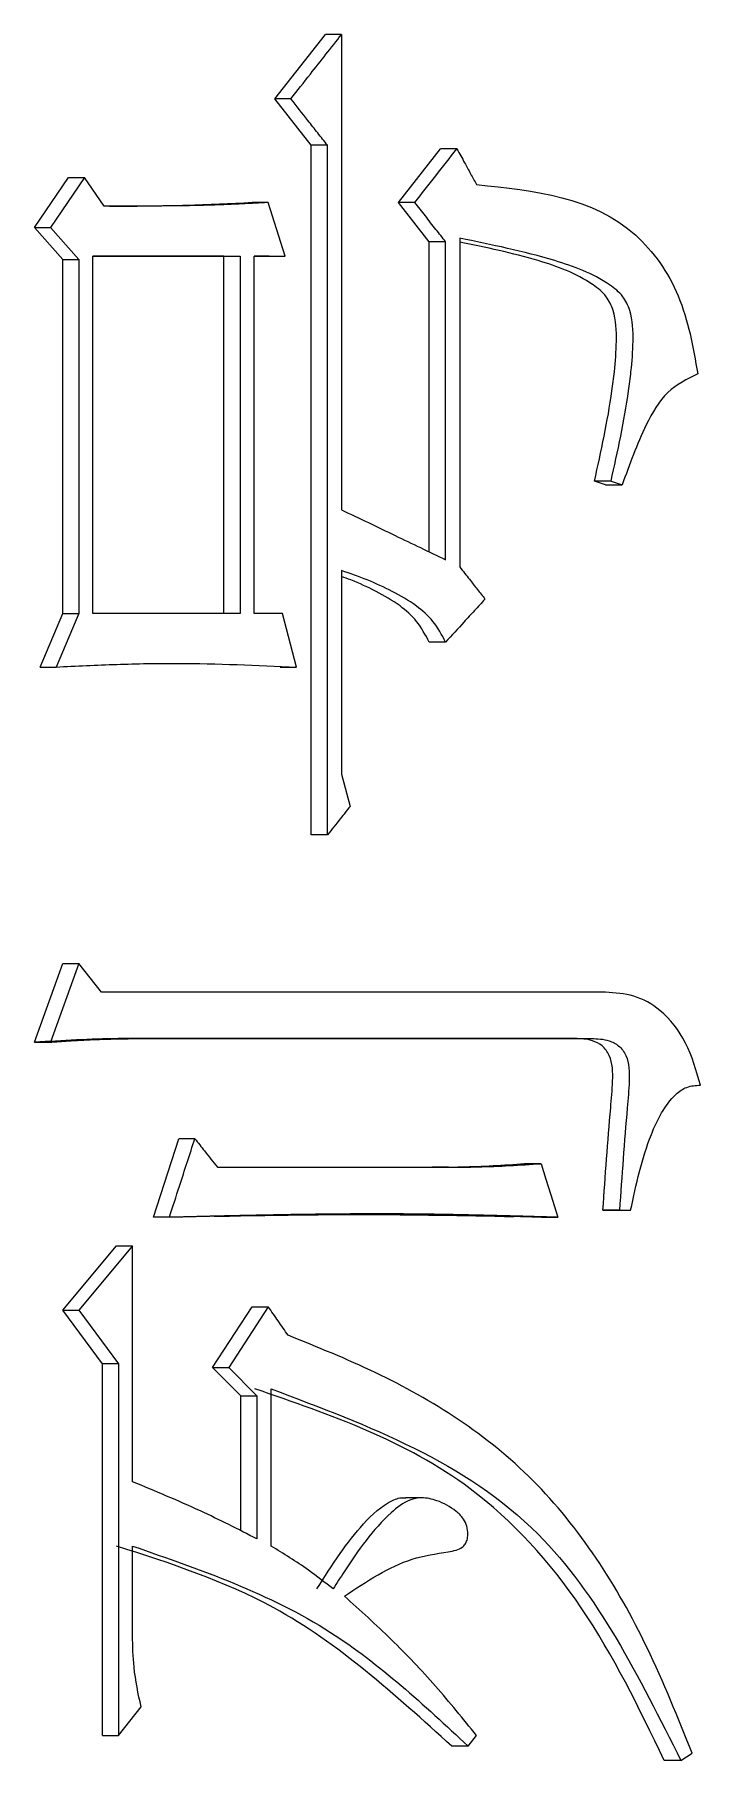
# Model space of a CAD drawing. Header units: millimetres. Extents: x 2251 to 4395, y 932 to 2449.
# Drawn here: x 3139.18 to 3141.2, y 1156.49 to 1161.71 of the extents above; entities that cross this region are included whole.
import ezdxf

# ---------------------------------------------------------------- set-up
doc = ezdxf.new("R2010")
doc.units = ezdxf.units.MM

msp = doc.modelspace()

# ---------------------------------------------------------------- linework, layer by layer
at = {"color": 7, "linetype": 'Continuous', "lineweight": 25}
for p, q in [((3139.9085, 1161.5159), (3140.0619, 1161.7106)), ((3140.111, 1161.7106), (3140.0619, 1161.7106)), ((3140.111, 1161.7106), (3140.1111, 1160.2719)), ((3139.9575, 1161.5159), (3139.9085, 1161.5159)), ((3140.0193, 1161.3753), (3139.9085, 1161.5159)), ((3140.0684, 1161.3753), (3140.0193, 1161.3753)), ((3140.0193, 1159.2875), (3140.0193, 1161.3753)), ((3140.0684, 1159.2875), (3140.0684, 1161.3753)), ((3140.2831, 1161.2022), (3140.4105, 1161.3644)), ((3140.4601, 1161.3644), (3140.4105, 1161.3644)), ((3139.1816, 1161.1265), (3139.2845, 1161.2779)), ((3139.3326, 1161.2779), (3139.2296, 1161.1265)), ((3139.2845, 1161.2779), (3139.3326, 1161.2779)), ((3139.3927, 1161.1914), (3139.3326, 1161.2779)), ((3139.8892, 1161.2022), (3139.8403, 1161.2022)), ((3139.9404, 1161.0399), (3139.8892, 1161.2022)), ((3140.3325, 1161.2022), (3140.2831, 1161.2022)), ((3140.3766, 1161.0832), (3140.2831, 1161.2022)), ((3139.1816, 1161.1265), (3139.2296, 1161.1265)), ((3139.2673, 1161.0291), (3139.1816, 1161.1265)), ((3139.2296, 1161.1265), (3139.3154, 1161.0291)), ((3140.4261, 1161.0832), (3140.3766, 1161.0832)), ((3140.3766, 1160.1443), (3140.3766, 1161.0832)), ((3140.4261, 1160.1205), (3140.4261, 1161.0832)), ((3140.4686, 1161.094), (3140.4686, 1160.0988)), ((3139.2673, 1161.0291), (3139.3154, 1161.0291)), ((3139.2673, 1159.9582), (3139.2673, 1161.0291)), ((3139.3154, 1161.0291), (3139.3154, 1159.9582)), ((3139.3584, 1159.9582), (3139.3583, 1161.0399)), ((3139.3583, 1161.0399), (3139.8037, 1161.0399)), ((3139.7549, 1161.0399), (3139.3583, 1161.0399)), ((3139.7549, 1161.0399), (3139.8037, 1161.0399)), ((3139.7549, 1159.9582), (3139.7549, 1161.0399)), ((3139.8037, 1161.0399), (3139.8037, 1159.9582)), ((3139.8464, 1159.9582), (3139.8464, 1161.0399)), ((3139.8464, 1161.0399), (3139.9404, 1161.0399)), ((3139.8915, 1161.0399), (3139.8464, 1161.0399)), ((3139.8915, 1161.0399), (3139.9404, 1161.0399)), ((3140.9268, 1160.3584), (3140.8766, 1160.3584)), ((3140.9104, 1160.3476), (3140.8766, 1160.3584)), ((3140.9104, 1160.3476), (3140.9606, 1160.3476)), ((3140.9268, 1160.3584), (3140.9606, 1160.3476)), ((3140.1111, 1160.088), (3140.1111, 1159.4714)), ((3139.1987, 1159.7959), (3139.2673, 1159.9582)), ((3139.3154, 1159.9582), (3139.2468, 1159.7959)), ((3139.2673, 1159.9582), (3139.3154, 1159.9582)), ((3139.8037, 1159.9582), (3139.3584, 1159.9582)), ((3139.9319, 1159.9582), (3139.8464, 1159.9582)), ((3139.9746, 1159.7959), (3139.9319, 1159.9582)), ((3140.4261, 1159.8716), (3140.3765, 1159.8716)), ((3139.1987, 1159.7959), (3139.2468, 1159.7959)), ((3139.9256, 1159.7959), (3139.9746, 1159.7959)), ((3140.1111, 1159.4714), (3140.1366, 1159.3741)), ((3140.0684, 1159.2875), (3140.0193, 1159.2875)), ((3139.1816, 1158.6601), (3139.2673, 1158.8981)), ((3139.3155, 1158.8981), (3139.2296, 1158.6601)), ((3139.2673, 1158.8981), (3139.3155, 1158.8981)), ((3139.3841, 1158.8116), (3139.3155, 1158.8981)), ((3140.9099, 1158.8116), (3139.3841, 1158.8116)), ((3139.1816, 1158.6601), (3139.2296, 1158.6601)), ((3139.5926, 1158.6709), (3139.6412, 1158.6709)), ((3140.8174, 1158.6709), (3139.5926, 1158.6709)), ((3139.6412, 1158.6709), (3140.8675, 1158.6709)), ((3140.8174, 1158.6709), (3140.8675, 1158.6709)), ((3139.5413, 1158.1301), (3139.6183, 1158.368)), ((3139.6669, 1158.368), (3139.6183, 1158.368)), ((3139.7353, 1158.2815), (3140.4346, 1158.2815)), ((3140.4346, 1158.2815), (3140.3851, 1158.2815)), ((3140.7149, 1158.2923), (3140.665, 1158.2923)), ((3139.5898, 1158.1301), (3139.5413, 1158.1301)), ((3140.7158, 1158.1301), (3140.7658, 1158.1301)), ((3140.9522, 1158.1517), (3140.902, 1158.1517)), ((3140.9358, 1158.1517), (3140.986, 1158.1517)), ((3140.9522, 1158.1517), (3140.986, 1158.1517)), ((3139.2673, 1157.8488), (3139.4301, 1158.0435)), ((3139.4784, 1158.0435), (3139.3155, 1157.8488)), ((3139.4301, 1158.0435), (3139.4784, 1158.0435)), ((3139.4784, 1157.3296), (3139.4784, 1158.0435)), ((3139.7208, 1157.6757), (3139.8403, 1157.8596)), ((3139.8892, 1157.8596), (3139.7695, 1157.6757)), ((3139.8403, 1157.8596), (3139.8892, 1157.8596)), ((3139.2673, 1157.8488), (3139.3155, 1157.8488)), ((3139.3873, 1157.6866), (3139.2673, 1157.8488)), ((3139.3155, 1157.8488), (3139.4356, 1157.6866)), ((3139.4356, 1157.6866), (3139.3873, 1157.6866)), ((3139.3873, 1156.5616), (3139.3873, 1157.6866)), ((3139.4356, 1157.6866), (3139.4356, 1156.5616)), ((3139.7208, 1157.6757), (3139.7695, 1157.6757)), ((3139.8062, 1157.5892), (3139.7208, 1157.6757)), ((3139.7695, 1157.6757), (3139.855, 1157.5892)), ((3139.8977, 1157.1349), (3139.8977, 1157.6108)), ((3139.8062, 1157.1807), (3139.8062, 1157.5892)), ((3139.855, 1157.5892), (3139.855, 1157.1565)), ((3140.3533, 1157.281), (3140.3043, 1157.281)), ((3140.3541, 1157.281), (3140.3534, 1157.281)), ((3139.4784, 1156.8644), (3139.4784, 1157.1348)), ((3139.4356, 1156.5616), (3139.5041, 1156.6481)), ((3139.3873, 1156.5616), (3139.4356, 1156.5616)), ((3140.4941, 1156.5291), (3140.5197, 1156.5616)), ((3140.4941, 1156.5291), (3140.4445, 1156.5291)), ((3141.1383, 1156.4858), (3141.172, 1156.5075)), ((3141.1383, 1156.4858), (3141.0878, 1156.4858))]:
    msp.add_line(p, q, dxfattribs=at)
at = {"color": 7, "linetype": 'Continuous', "lineweight": 25, "flags": 128}
for points in [[(3140.7149, 1158.2923), (3140.7297, 1158.2453), (3140.7444, 1158.1983), (3140.7658, 1158.1301)], [(3139.8062, 1157.5892), (3139.8306, 1157.5892), (3139.855, 1157.5892)]]:
    msp.add_lwpolyline(points, dxfattribs=at)
at = {"color": 7, "linetype": 'Continuous', "lineweight": 25}
for points, knots in [([(3139.9575, 1161.5159), (3139.9772, 1161.5408), (3140.0126, 1161.5858), (3140.0638, 1161.6507), (3140.0953, 1161.6906), (3140.111, 1161.7106)], [0, 0, 0, 0, 0.384573, 0.692287, 1, 1, 1, 1]), ([(3140.0684, 1161.3753), (3140.0586, 1161.3877), (3140.0389, 1161.4127), (3140.0019, 1161.4596), (3139.9748, 1161.494), (3139.9575, 1161.5159)], [0, 0, 0, 0, 0.2662451, 0.5324905, 1, 1, 1, 1]), ([(3140.3325, 1161.2022), (3140.3538, 1161.2292), (3140.3964, 1161.2833), (3140.4389, 1161.3374), (3140.4601, 1161.3644)], [0, 0, 0, 0, 0.499999, 1, 1, 1, 1]), ([(3140.4601, 1161.3644), (3140.4679, 1161.3504), (3140.4817, 1161.3253), (3140.5015, 1161.2892), (3140.5136, 1161.2673), (3140.5196, 1161.2563)], [0, 0, 0, 0, 0.39043, 0.695215, 1, 1, 1, 1]), ([(3140.5196, 1161.2563), (3140.6955, 1161.2381), (3140.9433, 1161.2126), (3141.1473, 1160.9234), (3141.1749, 1160.7643), (3141.189, 1160.683)], [0, 0, 0, 0, 0.544628, 0.767125, 1, 1, 1, 1]), ([(3139.8892, 1161.2022), (3139.8851, 1161.202), (3139.8769, 1161.2015), (3139.8646, 1161.2009), (3139.8524, 1161.2002), (3139.8401, 1161.1995), (3139.8279, 1161.1989), (3139.8156, 1161.1983), (3139.8054, 1161.1978), (3139.7952, 1161.1973), (3139.785, 1161.1968), (3139.7727, 1161.1963), (3139.7564, 1161.1956), (3139.74, 1161.1949), (3139.7236, 1161.1944), (3139.7114, 1161.194), (3139.695, 1161.1935), (3139.6786, 1161.1931), (3139.6622, 1161.1927), (3139.6499, 1161.1925), (3139.6336, 1161.1922), (3139.6172, 1161.192), (3139.6008, 1161.1918), (3139.5844, 1161.1916), (3139.568, 1161.1915), (3139.5516, 1161.1914), (3139.5393, 1161.1913), (3139.527, 1161.1913), (3139.5147, 1161.1912), (3139.5045, 1161.1912), (3139.4963, 1161.1912), (3139.4881, 1161.1912), (3139.4799, 1161.1912), (3139.4717, 1161.1912), (3139.4655, 1161.1912), (3139.4593, 1161.1912), (3139.4511, 1161.1912), (3139.4429, 1161.1912), (3139.4347, 1161.1913), (3139.4265, 1161.1913), (3139.4183, 1161.1913), (3139.4101, 1161.1913), (3139.4022, 1161.1913), (3139.3964, 1161.1914), (3139.3927, 1161.1914)], [0, 0, 0, 0, 0.024742, 0.049483, 0.074225, 0.098967, 0.123709, 0.14845, 0.173192, 0.185563, 0.210305, 0.235047, 0.259788, 0.309272, 0.334014, 0.358756, 0.383497, 0.432981, 0.457723, 0.482464, 0.507206, 0.55669, 0.581431, 0.606173, 0.655657, 0.680399, 0.70514, 0.729882, 0.754624, 0.779366, 0.791736, 0.804107, 0.828849, 0.84122, 0.853591, 0.865962, 0.878333, 0.903074, 0.915445, 0.927816, 0.952558, 0.964929, 0.9773, 1, 1, 1, 1]), ([(3139.409, 1161.1913), (3139.4203, 1161.1913), (3139.498, 1161.1912), (3139.6419, 1161.1928), (3139.7741, 1161.1991), (3139.8403, 1161.2022)], [0, 0, 0, 0, 0.078385, 0.539066, 1, 1, 1, 1]), ([(3140.4261, 1161.0832), (3140.4163, 1161.0957), (3140.3958, 1161.1218), (3140.3646, 1161.1614), (3140.3432, 1161.1886), (3140.3325, 1161.2022)], [0, 0, 0, 0, 0.314653, 0.657326, 1, 1, 1, 1]), ([(3140.9268, 1160.3584), (3140.9468, 1160.449), (3140.9709, 1160.5585), (3140.9888, 1160.701), (3140.9951, 1160.782), (3140.9919, 1160.8623), (3140.9629, 1160.9222), (3140.8873, 1160.9823), (3140.7198, 1161.0426), (3140.565, 1161.0743), (3140.4686, 1161.094)], [0, 0, 0, 0, 0.23813, 0.287988, 0.366961, 0.446683, 0.487555, 0.537237, 0.712015, 1, 1, 1, 1]), ([(3140.8766, 1160.3584), (3140.8965, 1160.449), (3140.9206, 1160.5585), (3140.9385, 1160.701), (3140.9448, 1160.7821), (3140.9416, 1160.8623), (3140.9126, 1160.9223), (3140.837, 1160.9824), (3140.686, 1161.0373), (3140.5481, 1161.0658), (3140.4686, 1161.0823)], [0, 0, 0, 0, 0.250743, 0.303279, 0.38642, 0.470348, 0.513402, 0.565729, 0.749743, 1, 1, 1, 1]), ([(3141.189, 1160.683), (3141.1569, 1160.6673), (3141.0912, 1160.6353), (3141.0182, 1160.5078), (3140.9826, 1160.4087), (3140.9606, 1160.3476)], [0, 0, 0, 0, 0.267599, 0.548584, 1, 1, 1, 1]), ([(3140.1111, 1160.2719), (3140.1381, 1160.2589), (3140.1922, 1160.2329), (3140.2972, 1160.1825), (3140.3752, 1160.145), (3140.4261, 1160.1205)], [0, 0, 0, 0, 0.257226, 0.514452, 1, 1, 1, 1]), ([(3140.4261, 1159.8716), (3140.4143, 1159.8933), (3140.3908, 1159.9361), (3140.3335, 1159.9866), (3140.2653, 1160.0259), (3140.1891, 1160.0605), (3140.137, 1160.0788), (3140.1111, 1160.088)], [0, 0, 0, 0, 0.176065, 0.348002, 0.566634, 0.783694, 1, 1, 1, 1]), ([(3140.3765, 1159.8716), (3140.3647, 1159.8933), (3140.3413, 1159.9361), (3140.2841, 1159.9867), (3140.2159, 1160.0258), (3140.156, 1160.0537), (3140.1205, 1160.0664), (3140.1111, 1160.0698)], [0, 0, 0, 0, 0.204151, 0.403447, 0.656808, 0.908321, 1, 1, 1, 1]), ([(3140.4686, 1160.0988), (3140.4784, 1160.0863), (3140.4961, 1160.0639), (3140.5216, 1160.0314), (3140.5373, 1160.0115), (3140.5451, 1160.0015)], [0, 0, 0, 0, 0.384577, 0.692287, 1, 1, 1, 1]), ([(3140.5451, 1160.0015), (3140.5345, 1159.9899), (3140.5133, 1159.9667), (3140.4736, 1159.9235), (3140.4446, 1159.8918), (3140.4261, 1159.8716)], [0, 0, 0, 0, 0.267463, 0.534927, 1, 1, 1, 1]), ([(3139.2468, 1159.7959), (3139.308, 1159.799), (3139.4306, 1159.805), (3139.6735, 1159.8091), (3139.8545, 1159.8012), (3139.9746, 1159.7959)], [0, 0, 0, 0, 0.2520851, 0.5041975, 1, 1, 1, 1]), ([(3140.1366, 1159.3741), (3140.1269, 1159.3617), (3140.1107, 1159.3411), (3140.0879, 1159.3123), (3140.0749, 1159.2958), (3140.0684, 1159.2875)], [0, 0, 0, 0, 0.42836, 0.71418, 1, 1, 1, 1]), ([(3141.1974, 1158.5303), (3141.1847, 1158.5742), (3141.1598, 1158.6604), (3141.0864, 1158.7567), (3140.9971, 1158.8055), (3140.9388, 1158.8095), (3140.9099, 1158.8116)], [0, 0, 0, 0, 0.2921, 0.574018, 0.788471, 1, 1, 1, 1]), ([(3139.5926, 1158.6709), (3139.5402, 1158.6714), (3139.4032, 1158.6727), (3139.2661, 1158.6649), (3139.1816, 1158.6601)], [0, 0, 0, 0, 0.3832008, 1, 1, 1, 1]), ([(3139.2296, 1158.6601), (3139.236, 1158.6606), (3139.2488, 1158.6615), (3139.2648, 1158.6627), (3139.2777, 1158.6636), (3139.2905, 1158.6645), (3139.3033, 1158.6653), (3139.3161, 1158.666), (3139.3289, 1158.6667), (3139.3418, 1158.6674), (3139.3546, 1158.6679), (3139.3642, 1158.6683), (3139.377, 1158.6688), (3139.3899, 1158.6692), (3139.4059, 1158.6697), (3139.4187, 1158.67), (3139.4316, 1158.6703), (3139.4444, 1158.6705), (3139.4572, 1158.6707), (3139.47, 1158.6709), (3139.4796, 1158.671), (3139.4893, 1158.6711), (3139.4989, 1158.6712), (3139.5085, 1158.6712), (3139.5165, 1158.6712), (3139.5229, 1158.6713), (3139.5293, 1158.6713), (3139.5357, 1158.6713), (3139.5421, 1158.6713), (3139.5485, 1158.6713), (3139.5549, 1158.6713), (3139.5614, 1158.6713), (3139.5678, 1158.6713), (3139.5742, 1158.6712), (3139.5806, 1158.6712), (3139.587, 1158.6712), (3139.5934, 1158.6712), (3139.5998, 1158.6711), (3139.6062, 1158.6711), (3139.6126, 1158.6711), (3139.619, 1158.6711), (3139.6251, 1158.671), (3139.6325, 1158.671), (3139.6383, 1158.671), (3139.6412, 1158.6709)], [0, 0, 0, 0, 0.046719, 0.093437, 0.116797, 0.140156, 0.186875, 0.210234, 0.233594, 0.280313, 0.303672, 0.327031, 0.350391, 0.397109, 0.420469, 0.467188, 0.490547, 0.513906, 0.560625, 0.583984, 0.607344, 0.630703, 0.654062, 0.677422, 0.700781, 0.712461, 0.72414, 0.7475, 0.759179, 0.770859, 0.794218, 0.805898, 0.817578, 0.840937, 0.852617, 0.864296, 0.887656, 0.899335, 0.911015, 0.934374, 0.946054, 0.957734, 0.978867, 1, 1, 1, 1]), ([(3140.902, 1158.1517), (3140.9093, 1158.2555), (3140.9185, 1158.3866), (3140.9328, 1158.5405), (3140.9316, 1158.6108), (3140.901, 1158.6509), (3140.8641, 1158.6698), (3140.8354, 1158.6706), (3140.8174, 1158.6711)], [0, 0, 0, 0, 0.511728, 0.645948, 0.774639, 0.837433, 0.898476, 1, 1, 1, 1]), ([(3140.8675, 1158.6711), (3140.8855, 1158.6706), (3140.9143, 1158.6698), (3140.9513, 1158.6509), (3140.9819, 1158.6108), (3140.9831, 1158.5405), (3140.9687, 1158.3866), (3140.9595, 1158.2555), (3140.9522, 1158.1517)], [0, 0, 0, 0, 0.10163, 0.162723, 0.225538, 0.354202, 0.488391, 1, 1, 1, 1]), ([(3140.986, 1158.1517), (3141.0029, 1158.2299), (3141.025, 1158.3324), (3141.0781, 1158.4476), (3141.1141, 1158.4977), (3141.1563, 1158.5278), (3141.1832, 1158.5295), (3141.1974, 1158.5303)], [0, 0, 0, 0, 0.498299, 0.652925, 0.808708, 0.899126, 1, 1, 1, 1]), ([(3139.5898, 1158.1301), (3139.6, 1158.1616), (3139.618, 1158.2171), (3139.6437, 1158.2964), (3139.6591, 1158.3442), (3139.6669, 1158.368)], [0, 0, 0, 0, 0.397994, 0.698997, 1, 1, 1, 1]), ([(3139.6669, 1158.368), (3139.6766, 1158.3557), (3139.6929, 1158.3351), (3139.7157, 1158.3062), (3139.7288, 1158.2898), (3139.7353, 1158.2815)], [0, 0, 0, 0, 0.428367, 0.714183, 1, 1, 1, 1]), ([(3140.3851, 1158.2815), (3140.4149, 1158.2818), (3140.4765, 1158.2823), (3140.5698, 1158.2861), (3140.6332, 1158.2903), (3140.665, 1158.2923)], [0, 0, 0, 0, 0.318745, 0.659298, 1, 1, 1, 1]), ([(3140.4346, 1158.2815), (3140.4644, 1158.2818), (3140.5261, 1158.2823), (3140.6196, 1158.2861), (3140.6831, 1158.2903), (3140.7149, 1158.2923)], [0, 0, 0, 0, 0.318332, 0.659091, 1, 1, 1, 1]), ([(3140.7658, 1158.1301), (3140.762, 1158.1302), (3140.7562, 1158.1304), (3140.7485, 1158.1306), (3140.7428, 1158.1308), (3140.737, 1158.1309), (3140.7313, 1158.1311), (3140.7255, 1158.1313), (3140.7197, 1158.1314), (3140.714, 1158.1316), (3140.7082, 1158.1317), (3140.7025, 1158.1319), (3140.6948, 1158.1321), (3140.6852, 1158.1324), (3140.6737, 1158.1327), (3140.6622, 1158.133), (3140.6506, 1158.1334), (3140.6391, 1158.1337), (3140.6276, 1158.134), (3140.6161, 1158.1343), (3140.6007, 1158.1347), (3140.5815, 1158.1352), (3140.5584, 1158.1358), (3140.5353, 1158.1363), (3140.5123, 1158.1368), (3140.4815, 1158.1375), (3140.4507, 1158.1382), (3140.4122, 1158.1389), (3140.3737, 1158.1394), (3140.3275, 1158.1399), (3140.2813, 1158.1403), (3140.235, 1158.1404), (3140.1964, 1158.1404), (3140.1656, 1158.1403), (3140.1424, 1158.1402), (3140.1193, 1158.14), (3140.0961, 1158.1399), (3140.073, 1158.1396), (3140.0498, 1158.1394), (3140.0266, 1158.1391), (3140.0034, 1158.1388), (3139.9803, 1158.1385), (3139.9493, 1158.138), (3139.9184, 1158.1374), (3139.8875, 1158.1369), (3139.8643, 1158.1364), (3139.8411, 1158.1359), (3139.8218, 1158.1355), (3139.8063, 1158.1352), (3139.7947, 1158.1349), (3139.7831, 1158.1347), (3139.7715, 1158.1344), (3139.7598, 1158.1342), (3139.7482, 1158.1339), (3139.7327, 1158.1335), (3139.7173, 1158.1332), (3139.7018, 1158.1328), (3139.6902, 1158.1325), (3139.6785, 1158.1322), (3139.6669, 1158.132), (3139.6553, 1158.1317), (3139.6437, 1158.1314), (3139.6321, 1158.1311), (3139.6204, 1158.1308), (3139.6063, 1158.1305), (3139.5961, 1158.1302), (3139.5898, 1158.1301)], [0, 0, 0, 0, 0.009839, 0.014759, 0.019678, 0.024598, 0.029518, 0.034437, 0.039357, 0.044276, 0.049196, 0.054116, 0.059035, 0.068874, 0.078714, 0.088553, 0.098392, 0.108231, 0.11807, 0.12791, 0.137749, 0.157427, 0.177105, 0.196784, 0.216462, 0.236141, 0.275497, 0.295176, 0.334533, 0.373889, 0.413246, 0.452603, 0.49196, 0.511638, 0.531317, 0.550995, 0.570673, 0.590352, 0.61003, 0.629709, 0.649387, 0.669065, 0.688744, 0.728101, 0.747779, 0.767457, 0.787136, 0.806814, 0.816653, 0.826493, 0.836332, 0.846171, 0.85601, 0.865849, 0.875689, 0.895367, 0.905206, 0.915045, 0.924884, 0.934724, 0.944563, 0.954402, 0.964241, 0.97408, 0.98392, 1, 1, 1, 1]), ([(3139.7249, 1158.1332), (3139.7249, 1158.1332), (3139.7248, 1158.1332), (3139.7254, 1158.1332), (3139.7434, 1158.1335), (3139.9116, 1158.1368), (3140.2092, 1158.1408), (3140.4795, 1158.1355), (3140.6324, 1158.1325)], [0, 0, 0, 0, 0.000388, 0.002567, 0.005095, 0.093733, 0.487155, 1, 1, 1, 1]), ([(3140.7158, 1158.1301), (3140.7081, 1158.1303), (3140.6928, 1158.1308), (3140.6697, 1158.1314), (3140.6496, 1158.132), (3140.6372, 1158.1323), (3140.6324, 1158.1325)], [0, 0, 0, 0, 0.276232, 0.552465, 0.828697, 1, 1, 1, 1]), ([(3140.902, 1158.1517), (3140.9083, 1158.1517), (3140.9195, 1158.1517), (3140.9308, 1158.1517), (3140.9358, 1158.1517)], [0, 0, 0, 0, 0.56, 1, 1, 1, 1]), ([(3139.949, 1157.7731), (3139.939, 1157.7875), (3139.9191, 1157.8164), (3139.8991, 1157.8452), (3139.8892, 1157.8596)], [0, 0, 0, 0, 0.4999997, 1, 1, 1, 1]), ([(3141.172, 1156.5075), (3141.1291, 1156.6151), (3141.0082, 1156.918), (3140.7179, 1157.367), (3140.3013, 1157.6309), (3140.038, 1157.7371), (3139.9489, 1157.773)], [0, 0, 0, 0, 0.181249, 0.510223, 0.834429, 1, 1, 1, 1]), ([(3141.0878, 1156.4858), (3141.011, 1156.6449), (3140.8594, 1156.9586), (3140.4547, 1157.403), (3140.0769, 1157.5326), (3139.8488, 1157.6108)], [0, 0, 0, 0, 0.289723, 0.571285, 1, 1, 1, 1]), ([(3139.8977, 1157.6108), (3140.1929, 1157.4999), (3140.7318, 1157.2975), (3141.0117, 1156.7386), (3141.1383, 1156.4858)], [0, 0, 0, 0, 0.5478251, 1, 1, 1, 1]), ([(3139.855, 1157.1565), (3139.7982, 1157.1855), (3139.7081, 1157.2316), (3139.5816, 1157.2867), (3139.5128, 1157.3153), (3139.4784, 1157.3296)], [0, 0, 0, 0, 0.459907, 0.729904, 1, 1, 1, 1]), ([(3140.0364, 1157.0051), (3140.0592, 1157.0412), (3140.1027, 1157.1103), (3140.1759, 1157.2048), (3140.2409, 1157.2657), (3140.29, 1157.2831), (3140.303, 1157.2805), (3140.3043, 1157.2803)], [0, 0, 0, 0, 0.31528, 0.602541, 0.89261, 0.989797, 1, 1, 1, 1]), ([(3140.1196, 1156.9834), (3140.1532, 1157.0057), (3140.2189, 1157.0492), (3140.3235, 1157.101), (3140.4056, 1157.1125), (3140.4567, 1157.1216), (3140.4745, 1157.1292), (3140.4857, 1157.1402), (3140.4919, 1157.1539), (3140.4943, 1157.1727), (3140.4911, 1157.1953), (3140.4794, 1157.2204), (3140.4493, 1157.2496), (3140.406, 1157.2726), (3140.357, 1157.2838), (3140.3072, 1157.2745), (3140.2197, 1157.2045), (3140.1488, 1157.1054), (3140.0965, 1157.0225), (3140.0855, 1157.0051)], [0, 0, 0, 0, 0.119378, 0.233044, 0.347088, 0.372157, 0.392491, 0.404557, 0.416667, 0.432851, 0.454707, 0.476798, 0.507453, 0.574091, 0.621959, 0.658929, 0.726106, 0.942431, 1, 1, 1, 1]), ([(3140.4445, 1156.5291), (3140.2724, 1156.6852), (3139.9678, 1156.9617), (3139.5932, 1157.0823), (3139.4301, 1157.1348)], [0, 0, 0, 0, 0.564725, 1, 1, 1, 1]), ([(3139.4784, 1157.1348), (3139.6857, 1157.0632), (3140.0594, 1156.9341), (3140.3602, 1156.6539), (3140.4941, 1156.5291)], [0, 0, 0, 0, 0.554519, 1, 1, 1, 1]), ([(3140.0855, 1157.0051), (3140.0608, 1157.0245), (3140.0183, 1157.0579), (3139.9551, 1157.1003), (3139.9168, 1157.1233), (3139.8977, 1157.1349)], [0, 0, 0, 0, 0.409889, 0.704653, 1, 1, 1, 1]), ([(3140.5197, 1156.5616), (3140.4788, 1156.6119), (3140.3966, 1156.7131), (3140.2629, 1156.8541), (3140.1674, 1156.9403), (3140.1196, 1156.9834)], [0, 0, 0, 0, 0.33078, 0.664698, 1, 1, 1, 1]), ([(3139.5041, 1156.6481), (3139.4956, 1156.6879), (3139.4804, 1156.759), (3139.479, 1156.8322), (3139.4784, 1156.8644)], [0, 0, 0, 0, 0.558835, 1, 1, 1, 1])]:
    msp.add_open_spline(points, degree=3, knots=knots, dxfattribs=at)

doc.saveas('drawing.dxf')
